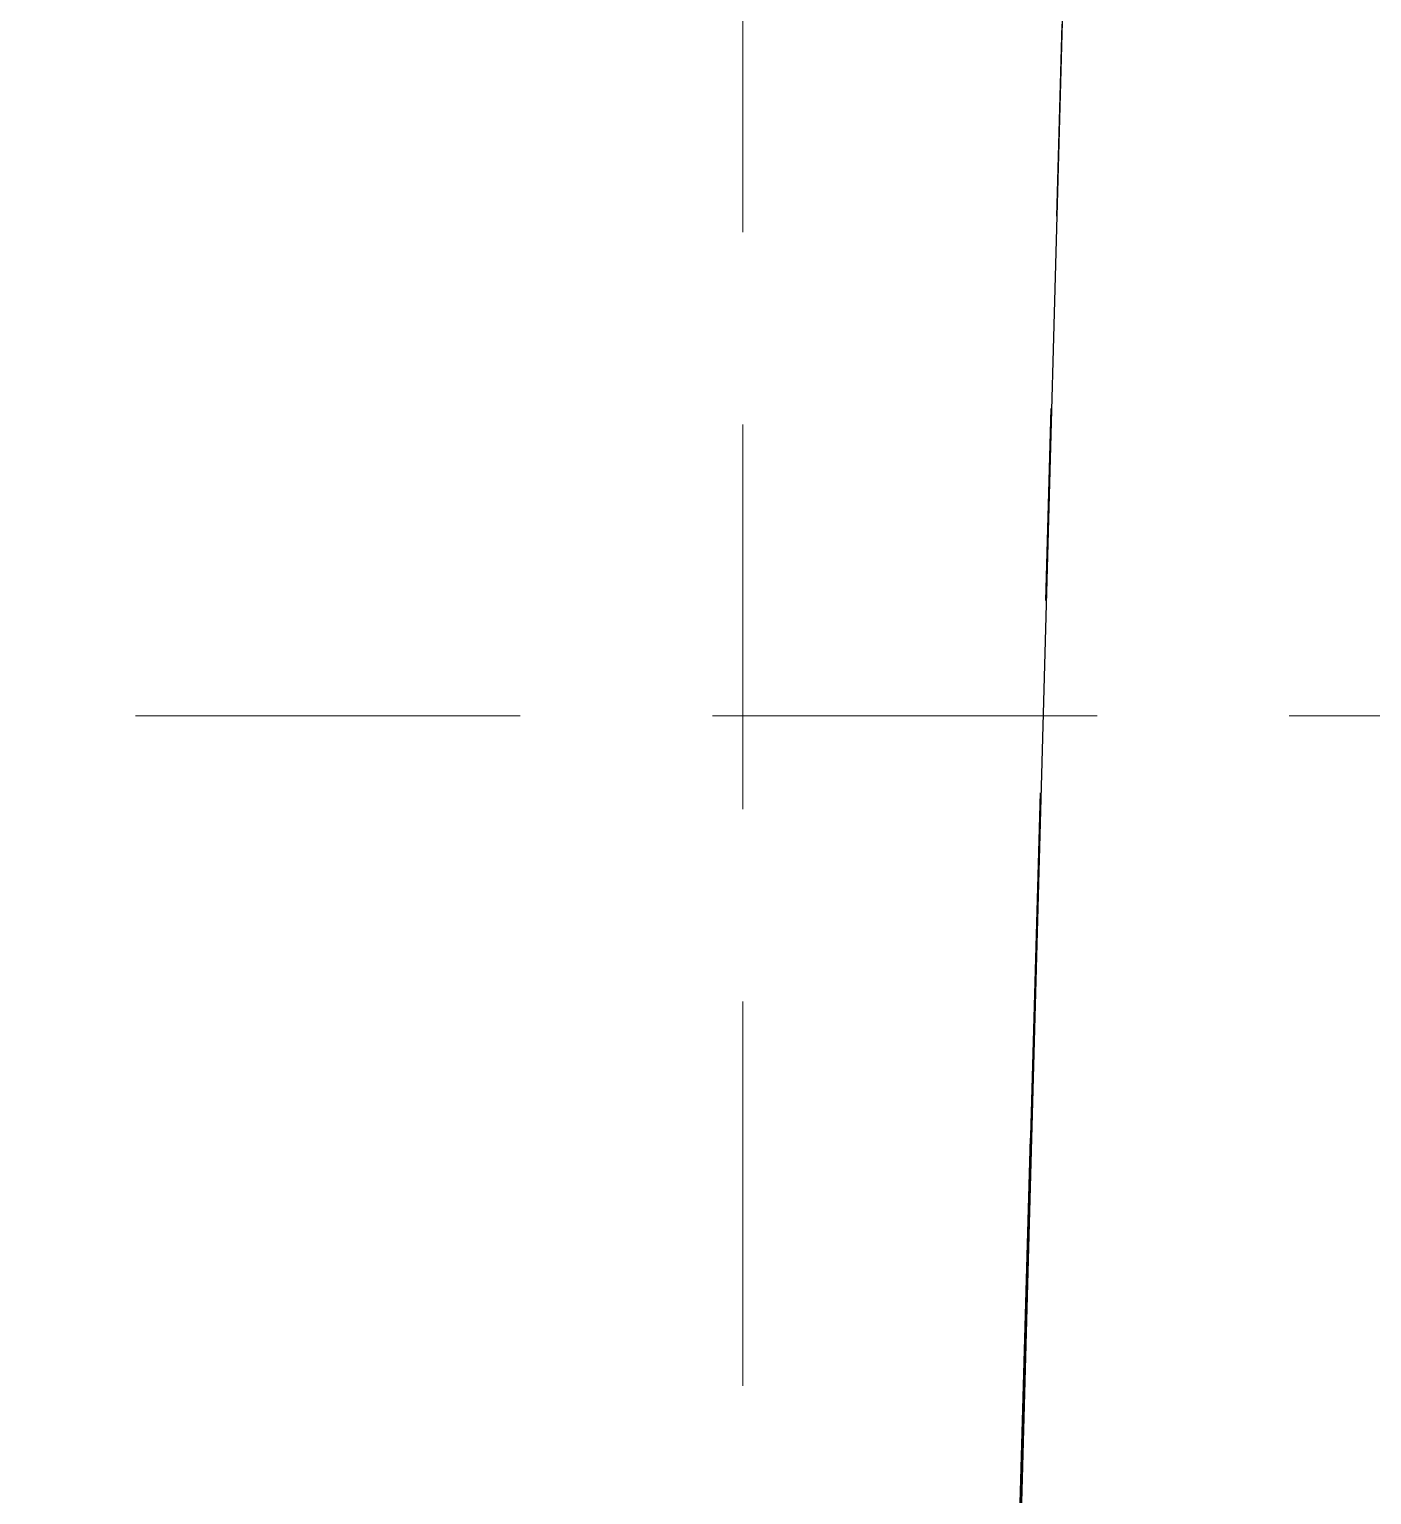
# Model space of a CAD drawing. Header units: inches. Extents: x 3312 to 5850, y 7905 to 11961.
# Drawn here: x 5683.3 to 5753.1, y 11157.7 to 11233.9 of the extents above; entities that cross this region are included whole.
import ezdxf

# ---------------------------------------------------------------- set-up
doc = ezdxf.new("R2010")
doc.units = ezdxf.units.IN
doc.header["$LTSCALE"] = 80
doc.header["$MEASUREMENT"] = 0
doc.linetypes.add('HIDDEN', pattern=[0.375, 0.25, -0.125])
doc.linetypes.add('PHANTOM2', pattern=[1.25, 0.625, -0.125, 0.125, -0.125, 0.125, -0.125])
for name, color, linetype in [('BNDY', 7, 'PHANTOM2'), ('grid', 254, 'HIDDEN'), ('LOTLINE', 7, 'Continuous')]:
    doc.layers.add(name, color=color, linetype=linetype)

msp = doc.modelspace()

# ---------------------------------------------------------------- linework, layer by layer
at = {"layer": 'BNDY'}
msp.add_line((5738.635, 11294.119), (5677.214, 9103.615), dxfattribs=at)
at = {"layer": 'grid', "color": 252, "linetype": 'HIDDEN', "lineweight": 0}
for p, q in [((5720.669, 8223.317), (5720.298, 11895.621)), ((3378.789, 11198.161), (5783.295, 11198.161))]:
    msp.add_line(p, q, dxfattribs=at)
at = {"layer": 'LOTLINE'}
for p, q in [((5738.175, 11277.72), (5733.955, 11123.974)), ((5702.602, 10009.055), (5735.328, 11176.197))]:
    msp.add_line(p, q, dxfattribs=at)

doc.saveas('drawing.dxf')
